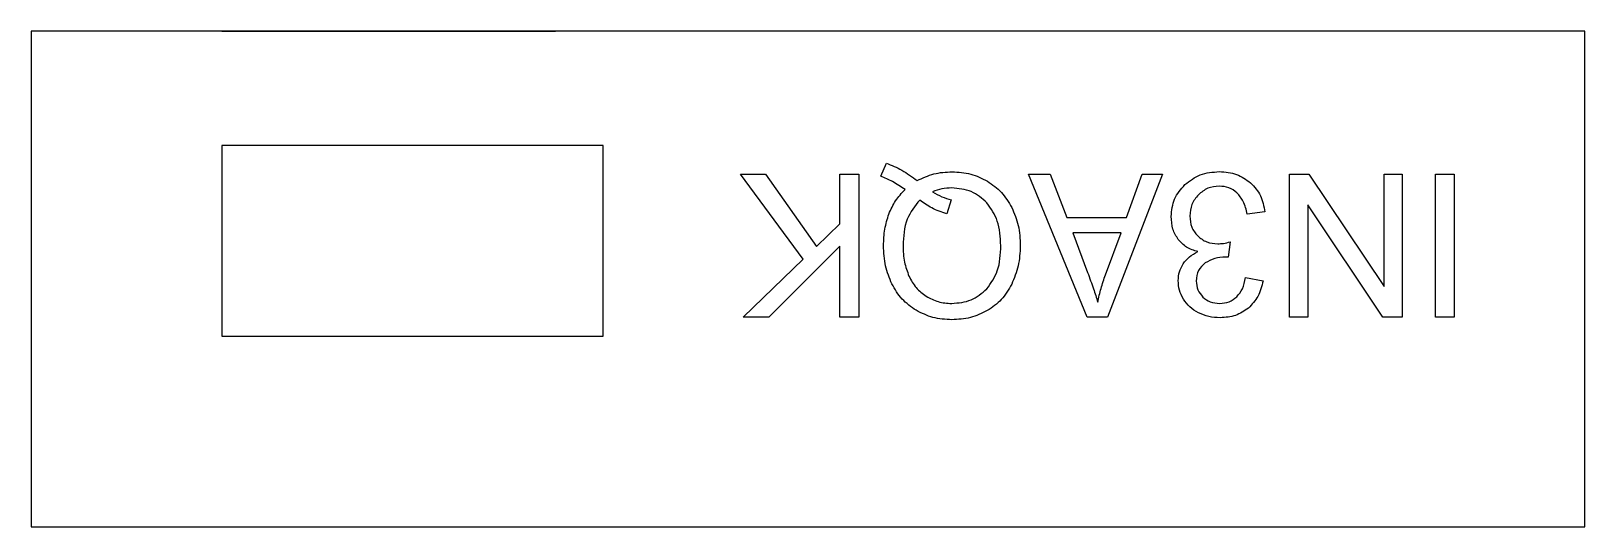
# Model space of a CAD drawing. Header units: millimetres. Extents: x -16.3 to 16.3, y -10.4 to 0.
import ezdxf

# ---------------------------------------------------------------- set-up
doc = ezdxf.new("R2010")
doc.units = ezdxf.units.MM
doc.layers.get('0').update_dxf_attribs({"linetype": 'CONTINUOUS'})

msp = doc.modelspace()

# ---------------------------------------------------------------- linework, layer by layer
for p, q in [((-12.3, 0), (-5.3, 0)), ((1.528, -3.044), (1.644, -2.768)), ((3.007, -3.542), (2.911, -3.83)), ((9.584, -3.793), (9.216, -3.842)), ((6.57, -4.233), (5.553, -4.233)), ((5.553, -4.233), (5.866, -5.064)), ((6.24, -5.113), (6.57, -4.233)), ((8.858, -4.421), (8.817, -4.745)), ((9.179, -5.17), (9.547, -5.236))]:
    msp.add_line(p, q)
for points in [[(16.3, 0), (-16.3, 0), (-16.3, -10.4), (16.3, -10.4)], [(-4.3, -2.4), (-12.3, -2.4), (-12.3, -6.4), (-4.3, -6.4)], [(1.067, -3.001), (1.067, -6.001), (0.67, -6.001), (0.67, -4.514), (-0.82, -6.001), (-1.358, -6.001), (-0.099, -4.786), (-1.413, -3.001), (-0.889, -3.001), (0.179, -4.52), (0.67, -4.041), (0.67, -3.001)], [(7.436, -3.001), (6.283, -6.001), (5.856, -6.001), (4.628, -3.001), (5.08, -3.001), (5.43, -3.91), (6.685, -3.91), (7.014, -3.001)], [(12.468, -3.001), (12.468, -6.001), (12.06, -6.001), (10.485, -3.646), (10.485, -6.001), (10.104, -6.001), (10.104, -3.001), (10.511, -3.001), (12.087, -5.359), (12.087, -3.001)], [(13.56, -3.001), (13.56, -6.001), (13.163, -6.001), (13.163, -3.001)]]:
    msp.add_lwpolyline(points, close=True)
for points, knots in [([(1.644, -2.768), (1.754, -2.814), (1.984, -2.911), (2.184, -3.059), (2.289, -3.136)], [0, 0, 0, 0, 0.03561378, 0.07447879, 0.07447879, 0.07447879, 0.07447879]), ([(2.037, -3.323), (1.95, -3.265), (1.788, -3.157), (1.61, -3.08), (1.528, -3.044)], [0, 0, 0, 0, 0.03124698, 0.05816367, 0.05816367, 0.05816367, 0.05816367]), ([(2.289, -3.136), (2.404, -3.082), (2.637, -2.972), (2.895, -2.957), (3.026, -2.95)], [0, 0, 0, 0, 0.03777242, 0.0766268, 0.0766268, 0.0766268, 0.0766268]), ([(3.026, -2.95), (3.157, -2.958), (3.417, -2.973), (3.65, -3.089), (3.764, -3.147)], [0, 0, 0, 0, 0.03913953, 0.07715522, 0.07715522, 0.07715522, 0.07715522]), ([(3.764, -3.147), (3.869, -3.219), (4.079, -3.366), (4.209, -3.587), (4.275, -3.699)], [0, 0, 0, 0, 0.03767611, 0.07603298, 0.07603298, 0.07603298, 0.07603298]), ([(7.62, -3.887), (7.632, -3.761), (7.656, -3.509), (7.823, -3.317), (7.906, -3.221)], [0, 0, 0, 0, 0.03699766, 0.07415291, 0.07415291, 0.07415291, 0.07415291]), ([(7.906, -3.221), (8.01, -3.142), (8.224, -2.978), (8.492, -2.958), (8.631, -2.948)], [0, 0, 0, 0, 0.03836484, 0.07895046, 0.07895046, 0.07895046, 0.07895046]), ([(8.629, -3.253), (8.546, -3.26), (8.38, -3.275), (8.253, -3.381), (8.19, -3.433)], [0, 0, 0, 0, 0.02438743, 0.04845997, 0.04845997, 0.04845997, 0.04845997]), ([(9, -3.391), (8.946, -3.351), (8.836, -3.269), (8.698, -3.258), (8.629, -3.253)], [0, 0, 0, 0, 0.01982963, 0.04035583, 0.04035583, 0.04035583, 0.04035583]), ([(8.631, -2.948), (8.755, -2.957), (8.997, -2.973), (9.192, -3.115), (9.287, -3.183)], [0, 0, 0, 0, 0.03661996, 0.07094747, 0.07094747, 0.07094747, 0.07094747]), ([(9.287, -3.183), (9.364, -3.269), (9.523, -3.443), (9.563, -3.675), (9.584, -3.793)], [0, 0, 0, 0, 0.033904, 0.06912017, 0.06912017, 0.06912017, 0.06912017]), ([(1.697, -3.837), (1.74, -3.742), (1.824, -3.551), (1.966, -3.399), (2.037, -3.323)], [0, 0, 0, 0, 0.03104827, 0.06205098, 0.06205098, 0.06205098, 0.06205098]), ([(2.344, -3.544), (2.242, -3.671), (2.02, -3.95), (2.003, -4.309), (1.994, -4.503)], [0, 0, 0, 0, 0.0478043, 0.1045031, 0.1045031, 0.1045031, 0.1045031]), ([(2.911, -3.83), (2.804, -3.796), (2.599, -3.731), (2.426, -3.604), (2.344, -3.544)], [0, 0, 0, 0, 0.0335681, 0.06389062, 0.06389062, 0.06389062, 0.06389062]), ([(3.015, -3.29), (2.946, -3.293), (2.808, -3.299), (2.678, -3.346), (2.614, -3.37)], [0, 0, 0, 0, 0.02076459, 0.04110586, 0.04110586, 0.04110586, 0.04110586]), ([(2.614, -3.37), (2.677, -3.407), (2.801, -3.481), (2.939, -3.521), (3.007, -3.542)], [0, 0, 0, 0, 0.02174613, 0.04303687, 0.04303687, 0.04303687, 0.04303687]), ([(3.755, -3.603), (3.651, -3.512), (3.439, -3.326), (3.158, -3.302), (3.015, -3.29)], [0, 0, 0, 0, 0.04047954, 0.08222437, 0.08222437, 0.08222437, 0.08222437]), ([(8.19, -3.433), (8.137, -3.497), (8.032, -3.627), (8.018, -3.794), (8.011, -3.879)], [0, 0, 0, 0, 0.02422086, 0.04908151, 0.04908151, 0.04908151, 0.04908151]), ([(9.216, -3.842), (9.195, -3.749), (9.157, -3.581), (9.048, -3.449), (9, -3.391)], [0, 0, 0, 0, 0.0282658, 0.05063319, 0.05063319, 0.05063319, 0.05063319]), ([(1.585, -4.503), (1.589, -4.385), (1.596, -4.158), (1.665, -3.941), (1.697, -3.837)], [0, 0, 0, 0, 0.03528461, 0.06783576, 0.06783576, 0.06783576, 0.06783576]), ([(4.045, -4.501), (4.037, -4.323), (4.024, -3.995), (3.839, -3.726), (3.755, -3.603)], [0, 0, 0, 0, 0.05222651, 0.0960935, 0.0960935, 0.0960935, 0.0960935]), ([(4.275, -3.699), (4.327, -3.824), (4.435, -4.08), (4.447, -4.358), (4.454, -4.501)], [0, 0, 0, 0, 0.04016947, 0.08276552, 0.08276552, 0.08276552, 0.08276552]), ([(7.767, -4.371), (7.724, -4.301), (7.634, -4.152), (7.625, -3.978), (7.62, -3.887)], [0, 0, 0, 0, 0.02441268, 0.05129478, 0.05129478, 0.05129478, 0.05129478]), ([(8.011, -3.879), (8.017, -3.959), (8.029, -4.116), (8.128, -4.238), (8.176, -4.298)], [0, 0, 0, 0, 0.02351769, 0.04597203, 0.04597203, 0.04597203, 0.04597203]), ([(1.76, -5.304), (1.709, -5.18), (1.604, -4.924), (1.591, -4.646), (1.585, -4.503)], [0, 0, 0, 0, 0.0399954, 0.08255534, 0.08255534, 0.08255534, 0.08255534]), ([(1.994, -4.503), (1.998, -4.618), (2.006, -4.837), (2.082, -5.042), (2.118, -5.14)], [0, 0, 0, 0, 0.03426355, 0.06520866, 0.06520866, 0.06520866, 0.06520866]), ([(3.752, -5.409), (3.837, -5.287), (4.026, -5.016), (4.038, -4.684), (4.045, -4.501)], [0, 0, 0, 0, 0.04378205, 0.09715923, 0.09715923, 0.09715923, 0.09715923]), ([(4.454, -4.501), (4.447, -4.645), (4.434, -4.924), (4.326, -5.183), (4.274, -5.31)], [0, 0, 0, 0, 0.04264961, 0.08337527, 0.08337527, 0.08337527, 0.08337527]), ([(8.18, -4.626), (8.098, -4.601), (7.937, -4.553), (7.822, -4.431), (7.767, -4.371)], [0, 0, 0, 0, 0.02545078, 0.04933734, 0.04933734, 0.04933734, 0.04933734]), ([(8.176, -4.298), (8.236, -4.346), (8.36, -4.444), (8.517, -4.456), (8.598, -4.462)], [0, 0, 0, 0, 0.02251872, 0.04620823, 0.04620823, 0.04620823, 0.04620823]), ([(8.598, -4.462), (8.637, -4.46), (8.725, -4.455), (8.81, -4.433), (8.858, -4.421)], [0, 0, 0, 0, 0.01176013, 0.02635998, 0.02635998, 0.02635998, 0.02635998]), ([(7.767, -5.234), (7.771, -5.171), (7.78, -5.045), (7.841, -4.935), (7.871, -4.88)], [0, 0, 0, 0, 0.01875333, 0.03731587, 0.03731587, 0.03731587, 0.03731587]), ([(7.871, -4.88), (7.912, -4.829), (7.996, -4.722), (8.117, -4.659), (8.18, -4.626)], [0, 0, 0, 0, 0.01930617, 0.04039095, 0.04039095, 0.04039095, 0.04039095]), ([(8.334, -4.863), (8.279, -4.912), (8.165, -5.011), (8.152, -5.163), (8.146, -5.242)], [0, 0, 0, 0, 0.02104401, 0.04379073, 0.04379073, 0.04379073, 0.04379073]), ([(8.758, -4.741), (8.681, -4.746), (8.531, -4.755), (8.399, -4.828), (8.334, -4.863)], [0, 0, 0, 0, 0.02256649, 0.04458775, 0.04458775, 0.04458775, 0.04458775]), ([(8.817, -4.745), (8.806, -4.744), (8.786, -4.741), (8.766, -4.741), (8.758, -4.741)], [0, 0, 0, 0, 0.003339539, 0.005950679, 0.005950679, 0.005950679, 0.005950679]), ([(2.118, -5.14), (2.163, -5.225), (2.253, -5.393), (2.405, -5.506), (2.48, -5.562)], [0, 0, 0, 0, 0.02857896, 0.05627436, 0.05627436, 0.05627436, 0.05627436]), ([(5.866, -5.064), (5.909, -5.179), (5.986, -5.384), (6.05, -5.593), (6.079, -5.686)], [0, 0, 0, 0, 0.03667158, 0.06576284, 0.06576284, 0.06576284, 0.06576284]), ([(6.079, -5.686), (6.1, -5.59), (6.143, -5.396), (6.208, -5.208), (6.24, -5.113)], [0, 0, 0, 0, 0.02956962, 0.05958095, 0.05958095, 0.05958095, 0.05958095]), ([(8.995, -5.576), (9.039, -5.522), (9.135, -5.403), (9.164, -5.252), (9.179, -5.17)], [0, 0, 0, 0, 0.02057864, 0.04513228, 0.04513228, 0.04513228, 0.04513228]), ([(2.268, -5.857), (2.164, -5.784), (1.953, -5.638), (1.825, -5.416), (1.76, -5.304)], [0, 0, 0, 0, 0.03774799, 0.07591834, 0.07591834, 0.07591834, 0.07591834]), ([(3.015, -5.713), (3.156, -5.701), (3.434, -5.677), (3.647, -5.497), (3.752, -5.409)], [0, 0, 0, 0, 0.04132502, 0.08147103, 0.08147103, 0.08147103, 0.08147103]), ([(4.274, -5.31), (4.208, -5.423), (4.079, -5.647), (3.866, -5.793), (3.761, -5.864)], [0, 0, 0, 0, 0.03879473, 0.07639099, 0.07639099, 0.07639099, 0.07639099]), ([(7.877, -5.621), (7.845, -5.559), (7.781, -5.438), (7.772, -5.301), (7.767, -5.234)], [0, 0, 0, 0, 0.02049251, 0.04058095, 0.04058095, 0.04058095, 0.04058095]), ([(8.146, -5.242), (8.151, -5.306), (8.161, -5.433), (8.243, -5.53), (8.283, -5.578)], [0, 0, 0, 0, 0.01883432, 0.0370544, 0.0370544, 0.0370544, 0.0370544]), ([(9.547, -5.236), (9.52, -5.351), (9.467, -5.569), (9.314, -5.732), (9.24, -5.81)], [0, 0, 0, 0, 0.03467786, 0.06610568, 0.06610568, 0.06610568, 0.06610568]), ([(3.017, -6.054), (2.883, -6.047), (2.62, -6.032), (2.384, -5.915), (2.268, -5.857)], [0, 0, 0, 0, 0.03980259, 0.07817821, 0.07817821, 0.07817821, 0.07817821]), ([(2.48, -5.562), (2.563, -5.606), (2.73, -5.695), (2.919, -5.707), (3.015, -5.713)], [0, 0, 0, 0, 0.02769948, 0.05616352, 0.05616352, 0.05616352, 0.05616352]), ([(3.761, -5.864), (3.646, -5.92), (3.411, -6.033), (3.15, -6.047), (3.017, -6.054)], [0, 0, 0, 0, 0.03800551, 0.07745622, 0.07745622, 0.07745622, 0.07745622]), ([(8.193, -5.908), (8.128, -5.871), (8.002, -5.797), (7.918, -5.679), (7.877, -5.621)], [0, 0, 0, 0, 0.0220868, 0.04316958, 0.04316958, 0.04316958, 0.04316958]), ([(8.283, -5.578), (8.333, -5.616), (8.437, -5.697), (8.569, -5.706), (8.637, -5.711)], [0, 0, 0, 0, 0.0186065, 0.03858172, 0.03858172, 0.03858172, 0.03858172]), ([(8.637, -5.711), (8.705, -5.706), (8.838, -5.696), (8.943, -5.615), (8.995, -5.576)], [0, 0, 0, 0, 0.01998374, 0.03901823, 0.03901823, 0.03901823, 0.03901823]), ([(9.24, -5.81), (9.154, -5.869), (8.975, -5.992), (8.757, -6.006), (8.645, -6.014)], [0, 0, 0, 0, 0.03089664, 0.06398158, 0.06398158, 0.06398158, 0.06398158]), ([(8.645, -6.014), (8.565, -6.009), (8.408, -6.001), (8.264, -5.939), (8.193, -5.908)], [0, 0, 0, 0, 0.02373131, 0.04677011, 0.04677011, 0.04677011, 0.04677011])]:
    msp.add_open_spline(points, degree=3, knots=knots)

doc.saveas('drawing.dxf')
